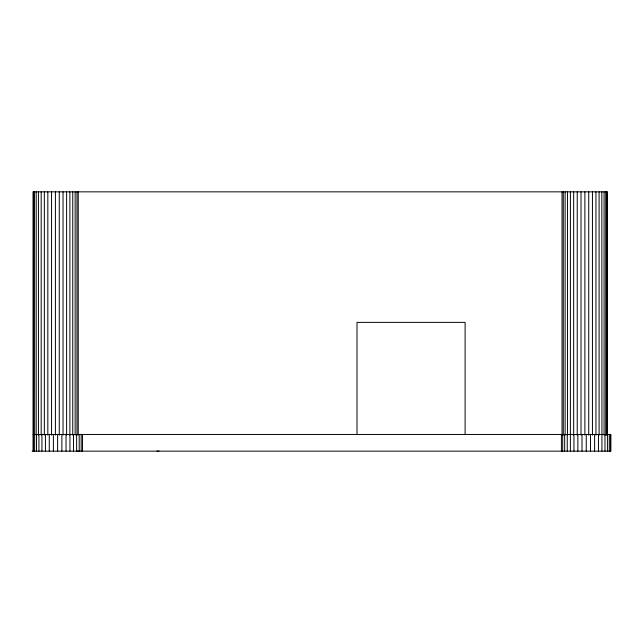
<?xml version="1.0" encoding="UTF-8"?>
<svg xmlns="http://www.w3.org/2000/svg" width="643" height="643" viewBox="0 0 643 643"><rect width="100%" height="100%" fill="white"/><g stroke="black" fill="none" stroke-linecap="round" stroke-linejoin="round"><path stroke-width="0.96" d="M156.972 451.153L158.974 451.065M33.042 434.459L610.85 434.459L610.85 451.153L32.15 451.153M76.991 451.153L78.245 451.153M610.561 434.459L610.561 451.153M610.408 434.459L610.408 451.153M609.259 434.459L609.259 451.153M607.426 434.459L607.426 451.153M607.241 435.134L607.241 191.847L33.042 191.847L33.042 451.153M607.008 191.847L607.008 435.134M606.815 191.847L606.815 435.134M605.746 191.847L605.746 435.134M604.967 434.459L604.967 451.153M604.074 191.847L604.074 435.134M601.832 191.847L601.952 451.153M599.099 191.847L599.099 435.134M598.464 434.459L598.464 451.153M595.94 191.847L595.94 435.134M594.614 434.459L594.614 451.153M592.444 191.847L592.444 435.134M590.507 434.459L590.507 451.153M588.723 191.847L588.723 435.134M586.263 434.459L586.263 451.153M584.881 191.847L584.881 435.134M582.011 434.459L582.011 451.153M581.015 191.847L581.015 435.134M577.864 434.459L577.864 451.153M577.237 191.847L577.237 435.134M573.95 434.459L573.95 451.153M573.669 191.847L573.669 435.134M570.405 191.847L570.381 451.153M567.528 191.847L567.528 435.134M567.263 434.459L567.263 451.153M565.133 191.847L565.133 435.134M564.675 434.459L564.675 451.153M563.284 191.847L563.284 435.134M562.705 434.459L562.705 451.153M562.03 191.847L562.03 435.134M561.411 434.459L561.411 451.153M465.106 434.459L465.106 322.376L357.002 322.376L357.002 434.459M82.481 434.459L82.481 451.153M81.179 434.459L81.179 451.153M79.21 434.459L79.21 451.153M78.245 191.847L78.245 435.134M76.991 191.847L76.991 435.134M76.63 434.459L76.63 451.153M75.143 191.847L75.143 435.134M73.511 434.459L73.511 451.153M72.747 191.847L72.747 435.134M69.942 434.459L69.942 451.153M69.878 191.847L69.878 435.134M66.607 191.847L66.607 435.134M66.028 434.459L66.028 451.153M63.038 191.847L63.038 435.134M61.881 434.459L61.881 451.153M59.269 191.847L59.269 435.134M57.621 434.459L57.621 451.153M55.402 191.847L55.402 435.134M53.385 434.459L53.385 451.153M51.553 191.847L51.553 435.134M49.278 434.459L49.278 451.153M47.831 191.847L47.831 435.134M45.428 434.459L45.428 451.153M44.343 191.847L44.343 435.134M41.94 434.459L41.94 451.153M41.184 191.847L41.184 435.134M38.926 434.459L38.926 451.153M38.443 191.847L38.443 435.134M36.466 434.459L36.466 451.153M36.209 191.847L36.209 435.134M34.529 191.847L34.634 451.153M33.468 191.847L33.476 451.153"/></g></svg>
